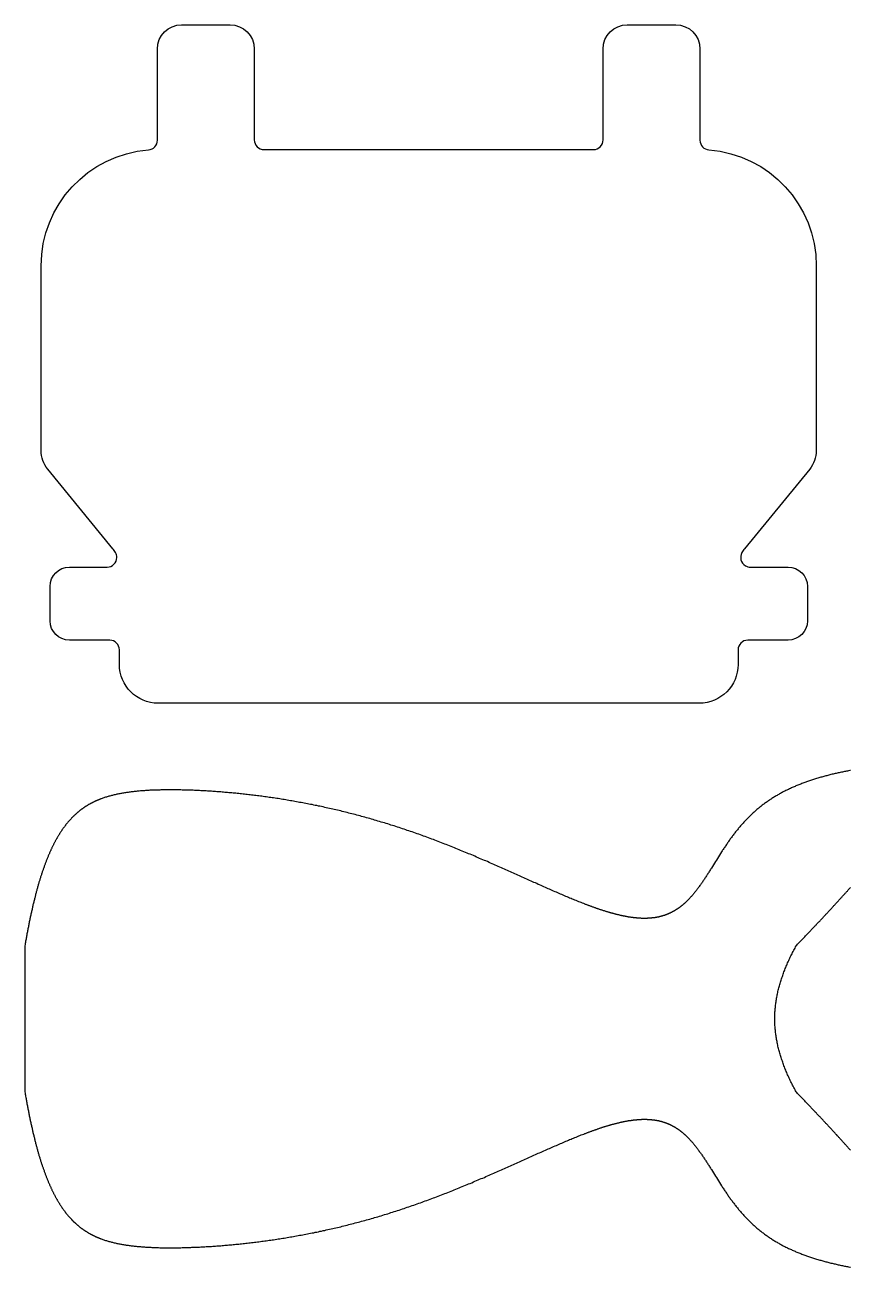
# Model space of a CAD drawing. Header units: millimetres. Extents: x 140 to 310, y 65 to 235.
# Drawn here: x 139.9 to 225.1, y 65.5 to 193.7 of the extents above; entities that cross this region are included whole.
import ezdxf

# ---------------------------------------------------------------- set-up
doc = ezdxf.new("R2010")
doc.units = ezdxf.units.MM
doc.header["$MEASUREMENT"] = 0
doc.layers.get('0').update_dxf_attribs({"lineweight": 0})

msp = doc.modelspace()

# ---------------------------------------------------------------- linework, layer by layer
at = {"color": 18, "lineweight": 25, "true_color": 0x000000}
for p, q in [((139.87, 98.69), (139.87, 91.14)), ((139.87, 91.14), (139.87, 83.6))]:
    msp.add_line(p, q, dxfattribs=at)
for points in [[(225.1, 116.76), (225, 116.75), (224.89, 116.73), (224.78, 116.71), (224.68, 116.69), (224.57, 116.67), (224.46, 116.65), (224.36, 116.62), (224.25, 116.6), (224.14, 116.58), (224.03, 116.56), (223.93, 116.54), (223.82, 116.51), (223.71, 116.49), (223.61, 116.46), (223.5, 116.44), (223.39, 116.42), (223.29, 116.39), (223.18, 116.37), (223.07, 116.34), (222.96, 116.31), (222.86, 116.29), (222.75, 116.26), (222.65, 116.23), (222.54, 116.2), (222.43, 116.18), (222.33, 116.15), (222.22, 116.12), (222.12, 116.09), (222.01, 116.06), (221.91, 116.03), (221.8, 116), (221.7, 115.97), (221.59, 115.94), (221.49, 115.9), (221.38, 115.87), (221.28, 115.84), (221.18, 115.8), (221.07, 115.77), (220.97, 115.74), (220.87, 115.7), (220.76, 115.67), (220.66, 115.63), (220.56, 115.6), (220.46, 115.56), (220.36, 115.52), (220.26, 115.49), (220.16, 115.45), (220.06, 115.41), (219.96, 115.37), (219.86, 115.33), (219.76, 115.29), (219.66, 115.25), (219.56, 115.21), (219.46, 115.17), (219.36, 115.13), (219.27, 115.09), (219.17, 115.04), (219.07, 115), (218.98, 114.96), (218.88, 114.91), (218.79, 114.87), (218.69, 114.82), (218.6, 114.78), (218.5, 114.73), (218.41, 114.69), (218.32, 114.64), (218.22, 114.59), (218.13, 114.55), (218.04, 114.5), (217.95, 114.45), (217.86, 114.4), (217.77, 114.35), (217.68, 114.3), (217.59, 114.25), (217.5, 114.2), (217.41, 114.14), (217.32, 114.09), (217.23, 114.04), (217.15, 113.98), (217.06, 113.93), (216.97, 113.88), (216.89, 113.82), (216.8, 113.76), (216.72, 113.71), (216.63, 113.65), (216.55, 113.59), (216.47, 113.54), (216.38, 113.48), (216.3, 113.42), (216.22, 113.36), (216.14, 113.3), (216.06, 113.24), (215.98, 113.18), (215.9, 113.12), (215.82, 113.06), (215.74, 112.99), (215.66, 112.93), (215.58, 112.87), (215.51, 112.8), (215.43, 112.74), (215.35, 112.67), (215.28, 112.61), (215.2, 112.54), (215.13, 112.47), (215.05, 112.41), (214.98, 112.34), (214.91, 112.27), (214.83, 112.2), (214.76, 112.13), (214.69, 112.06), (214.62, 111.99), (214.55, 111.92), (214.48, 111.85), (214.41, 111.78), (214.34, 111.71), (214.27, 111.64), (214.2, 111.56), (214.13, 111.49), (214.06, 111.42), (214, 111.34), (213.93, 111.27), (213.86, 111.19), (213.8, 111.12), (213.73, 111.04), (213.67, 110.97), (213.6, 110.89), (213.54, 110.81), (213.48, 110.73), (213.41, 110.66), (213.35, 110.58), (213.29, 110.5), (213.22, 110.42), (213.16, 110.34), (213.1, 110.26), (213.04, 110.18), (212.98, 110.1), (212.92, 110.02), (212.86, 109.94), (212.8, 109.86), (212.74, 109.78), (212.68, 109.7), (212.62, 109.62), (212.57, 109.54), (212.51, 109.45), (212.45, 109.37), (212.39, 109.29), (212.34, 109.21), (212.28, 109.12), (212.22, 109.04), (212.17, 108.96), (212.11, 108.87), (212.06, 108.79), (212, 108.71), (211.94, 108.62), (211.89, 108.54), (211.84, 108.46), (211.78, 108.37), (211.67, 108.2), (211.57, 108.04), (211.46, 107.87), (211.35, 107.7), (211.25, 107.53), (211.14, 107.37), (211.04, 107.2), (210.93, 107.03), (210.83, 106.87), (210.73, 106.7), (210.68, 106.62), (210.62, 106.54), (210.57, 106.45), (210.52, 106.37), (210.47, 106.29), (210.42, 106.21), (210.37, 106.13), (210.32, 106.05), (210.26, 105.97), (210.21, 105.89), (210.16, 105.81), (210.11, 105.73), (210.06, 105.65), (210.01, 105.57), (209.95, 105.5), (209.9, 105.42), (209.85, 105.34), (209.8, 105.26), (209.75, 105.19), (209.69, 105.11), (209.64, 105.04), (209.59, 104.96), (209.54, 104.89), (209.48, 104.81), (209.43, 104.74), (209.38, 104.67), (209.32, 104.6), (209.27, 104.53), (209.21, 104.45), (209.16, 104.38), (209.11, 104.31), (209.05, 104.24), (209, 104.18), (208.94, 104.11), (208.89, 104.04), (208.83, 103.97), (208.77, 103.91), (208.72, 103.84), (208.66, 103.78), (208.6, 103.72), (208.55, 103.65), (208.49, 103.59), (208.43, 103.53), (208.37, 103.47), (208.32, 103.41), (208.26, 103.35), (208.2, 103.29), (208.17, 103.26), (208.14, 103.23), (208.11, 103.2), (208.08, 103.18), (208.05, 103.15), (208.02, 103.12), (207.99, 103.09), (207.96, 103.06), (207.93, 103.04), (207.9, 103.01), (207.87, 102.98), (207.84, 102.96), (207.8, 102.93), (207.77, 102.9), (207.74, 102.88), (207.71, 102.85), (207.68, 102.83), (207.65, 102.8), (207.62, 102.78), (207.59, 102.75), (207.55, 102.73), (207.52, 102.7), (207.49, 102.68), (207.46, 102.65), (207.43, 102.63), (207.39, 102.61), (207.36, 102.58), (207.33, 102.56), (207.3, 102.54), (207.26, 102.52), (207.23, 102.49), (207.2, 102.47), (207.16, 102.45), (207.13, 102.43), (207.1, 102.41), (207.06, 102.38), (207.03, 102.36), (207, 102.34), (206.96, 102.32), (206.93, 102.3), (206.89, 102.28), (206.86, 102.26), (206.83, 102.24), (206.79, 102.22), (206.76, 102.21), (206.72, 102.19), (206.69, 102.17), (206.65, 102.15), (206.62, 102.13), (206.58, 102.11), (206.55, 102.1), (206.51, 102.08), (206.47, 102.06), (206.44, 102.05), (206.4, 102.03), (206.37, 102.01), (206.33, 102), (206.29, 101.98), (206.26, 101.97), (206.22, 101.95), (206.18, 101.93), (206.15, 101.92), (206.11, 101.91), (206.07, 101.89), (206.03, 101.88), (206, 101.86), (205.96, 101.85), (205.92, 101.84), (205.88, 101.82), (205.85, 101.81), (205.81, 101.8), (205.77, 101.79), (205.73, 101.77), (205.69, 101.76), (205.65, 101.75), (205.61, 101.74), (205.57, 101.73), (205.54, 101.72), (205.5, 101.71), (205.46, 101.7), (205.42, 101.69), (205.38, 101.68), (205.34, 101.67), (205.3, 101.66), (205.26, 101.65), (205.22, 101.64), (205.17, 101.64), (205.13, 101.63), (205.09, 101.62), (205.05, 101.61), (205.01, 101.6), (204.97, 101.6), (204.93, 101.59), (204.89, 101.58), (204.84, 101.58), (204.8, 101.57), (204.76, 101.57), (204.72, 101.56), (204.67, 101.56), (204.63, 101.55), (204.59, 101.55), (204.55, 101.54), (204.5, 101.54), (204.46, 101.53), (204.42, 101.53), (204.37, 101.53), (204.33, 101.52), (204.28, 101.52), (204.24, 101.52), (204.2, 101.52), (204.15, 101.52), (204.11, 101.51), (204.06, 101.51), (204.02, 101.51), (203.97, 101.51), (203.93, 101.51), (203.88, 101.51), (203.84, 101.51), (203.79, 101.51), (203.74, 101.51), (203.7, 101.51), (203.65, 101.51), (203.6, 101.51), (203.56, 101.51), (203.51, 101.51), (203.46, 101.52), (203.42, 101.52), (203.37, 101.52), (203.32, 101.52), (203.28, 101.53), (203.23, 101.53), (203.18, 101.53), (203.13, 101.54), (203.08, 101.54), (203.03, 101.54), (202.99, 101.55), (202.94, 101.55), (202.89, 101.56), (202.84, 101.56), (202.79, 101.57), (202.74, 101.58), (202.69, 101.58), (202.64, 101.59), (202.59, 101.59), (202.54, 101.6), (202.49, 101.61), (202.44, 101.61), (202.39, 101.62), (202.34, 101.63), (202.29, 101.64), (202.24, 101.65), (202.19, 101.65), (202.13, 101.66), (202.08, 101.67), (202.03, 101.68), (201.98, 101.69), (201.93, 101.7), (201.87, 101.71), (201.82, 101.72), (201.77, 101.73), (201.72, 101.74), (201.66, 101.75), (201.61, 101.76), (201.56, 101.77), (201.5, 101.78), (201.45, 101.8), (201.4, 101.81), (201.34, 101.82), (201.29, 101.83), (201.23, 101.84), (201.18, 101.86), (201.13, 101.87), (201.07, 101.88), (201.02, 101.9), (200.96, 101.91), (200.91, 101.92), (200.85, 101.94), (200.79, 101.95), (200.74, 101.97), (200.68, 101.98), (200.63, 102), (200.57, 102.01), (200.51, 102.03), (200.46, 102.04), (200.4, 102.06), (200.34, 102.08), (200.29, 102.09), (200.23, 102.11), (200.17, 102.12), (200.11, 102.14), (200.06, 102.16), (200, 102.18), (199.94, 102.19), (199.88, 102.21), (199.82, 102.23), (199.77, 102.25), (199.71, 102.27), (199.65, 102.28), (199.59, 102.3), (199.53, 102.32), (199.47, 102.34), (199.41, 102.36), (199.35, 102.38), (199.29, 102.4), (199.23, 102.42), (199.17, 102.44), (199.11, 102.46), (199.05, 102.48), (198.99, 102.5), (198.93, 102.52), (198.87, 102.54), (198.81, 102.57), (198.75, 102.59), (198.69, 102.61), (198.62, 102.63), (198.56, 102.65), (198.5, 102.67), (198.44, 102.7), (198.38, 102.72), (198.31, 102.74), (198.25, 102.76), (198.19, 102.79), (198.13, 102.81), (198.06, 102.83), (198, 102.86), (197.94, 102.88), (197.87, 102.91), (197.81, 102.93), (197.75, 102.95), (197.68, 102.98), (197.62, 103), (197.55, 103.03), (197.42, 103.08), (197.3, 103.13), (197.17, 103.18), (197.03, 103.23), (196.9, 103.28), (196.77, 103.34), (196.64, 103.39), (196.51, 103.45), (196.37, 103.5), (196.24, 103.56), (196.1, 103.61), (195.97, 103.67), (195.83, 103.72), (195.7, 103.78), (195.56, 103.84), (195.42, 103.9), (195.28, 103.96), (195.15, 104.02), (195.01, 104.08), (194.87, 104.14), (194.73, 104.2), (194.59, 104.26), (194.44, 104.32), (194.3, 104.38), (194.16, 104.45), (194.02, 104.51), (193.87, 104.57), (193.73, 104.64), (193.59, 104.7), (193.44, 104.76), (193.3, 104.83), (193.15, 104.89), (193, 104.96), (192.86, 105.02), (192.71, 105.09), (192.56, 105.16), (192.41, 105.22), (192.27, 105.29), (192.12, 105.36), (191.97, 105.42), (191.82, 105.49), (191.67, 105.56), (191.52, 105.63), (191.36, 105.69), (191.21, 105.76), (191.06, 105.83), (190.91, 105.9), (190.75, 105.97), (190.6, 106.04), (190.45, 106.1), (190.29, 106.17), (190.14, 106.24), (189.98, 106.31), (189.83, 106.38), (189.67, 106.45), (189.52, 106.52), (189.36, 106.59), (189.2, 106.66), (189.05, 106.73), (188.89, 106.8), (188.73, 106.87), (188.57, 106.94), (188.41, 107.01), (188.26, 107.08), (188.1, 107.15), (187.94, 107.22), (187.78, 107.29), (187.62, 107.36), (187.46, 107.43), (187.3, 107.49), (187.14, 107.56), (186.97, 107.63), (186.81, 107.7), (186.65, 107.77), (186.49, 107.84), (186.33, 107.91), (186.16, 107.98), (186, 108.05), (185.84, 108.12), (185.67, 108.18), (185.51, 108.25), (185.35, 108.32), (185.18, 108.39), (185.02, 108.45), (184.85, 108.52), (184.69, 108.59), (184.53, 108.66), (184.36, 108.72), (184.2, 108.79), (184.03, 108.86), (183.86, 108.92), (183.7, 108.99), (183.53, 109.05), (183.37, 109.12), (183.2, 109.18), (183.03, 109.25), (182.87, 109.31), (182.7, 109.38), (182.53, 109.44), (182.37, 109.5), (182.2, 109.57), (182.03, 109.63), (181.86, 109.69), (181.7, 109.75), (181.53, 109.82), (181.36, 109.88), (181.19, 109.94), (181.03, 110), (180.86, 110.06), (180.69, 110.12), (180.52, 110.18), (180.35, 110.24), (180.19, 110.3), (180.02, 110.36), (179.85, 110.42), (179.68, 110.48), (179.51, 110.53), (179.34, 110.59), (179.18, 110.65), (179.01, 110.7), (178.84, 110.76), (178.67, 110.82), (178.5, 110.87), (178.33, 110.93), (178.16, 110.98), (178, 111.04), (177.83, 111.09), (177.66, 111.14), (177.49, 111.2), (177.32, 111.25), (177.15, 111.3), (176.98, 111.35), (176.82, 111.4), (176.65, 111.45), (176.48, 111.5), (176.31, 111.55), (176.14, 111.6), (175.97, 111.65), (175.81, 111.7), (175.64, 111.75), (175.47, 111.8), (175.3, 111.85), (175.14, 111.89), (174.97, 111.94), (174.8, 111.99), (174.63, 112.03), (174.47, 112.08), (174.3, 112.12), (174.13, 112.17), (173.96, 112.21), (173.8, 112.25), (173.63, 112.3), (173.46, 112.34), (173.3, 112.38), (173.13, 112.42), (172.96, 112.46), (172.8, 112.51), (172.63, 112.55), (172.47, 112.59), (172.3, 112.63), (172.14, 112.67), (171.97, 112.7), (171.81, 112.74), (171.64, 112.78), (171.48, 112.82), (171.31, 112.86), (171.15, 112.89), (170.98, 112.93), (170.82, 112.96), (170.66, 113), (170.49, 113.04), (170.33, 113.07), (170.17, 113.1), (170, 113.14), (169.84, 113.17), (169.68, 113.2), (169.52, 113.24), (169.36, 113.27), (169.19, 113.3), (169.03, 113.33), (168.87, 113.36), (168.71, 113.39), (168.55, 113.42), (168.39, 113.45), (168.23, 113.48), (168.07, 113.51), (167.91, 113.54), (167.75, 113.57), (167.59, 113.6), (167.43, 113.63), (167.28, 113.65), (167.12, 113.68), (166.96, 113.71), (166.8, 113.73), (166.65, 113.76), (166.49, 113.78), (166.33, 113.81), (166.18, 113.83), (166.02, 113.86), (165.86, 113.88), (165.71, 113.9), (165.55, 113.93), (165.4, 113.95), (165.25, 113.97), (165.09, 113.99), (164.94, 114.01), (164.79, 114.04), (164.63, 114.06), (164.48, 114.08), (164.33, 114.1), (164.18, 114.12), (164.03, 114.14), (163.87, 114.16), (163.72, 114.17), (163.57, 114.19), (163.42, 114.21), (163.27, 114.23), (163.13, 114.25), (162.98, 114.26), (162.83, 114.28), (162.68, 114.3), (162.53, 114.31), (162.39, 114.33), (162.24, 114.35), (162.09, 114.36), (161.95, 114.38), (161.8, 114.39), (161.66, 114.41), (161.51, 114.42), (161.37, 114.43), (161.22, 114.45), (161.08, 114.46), (160.94, 114.47), (160.79, 114.49), (160.65, 114.5), (160.51, 114.51), (160.37, 114.52), (160.23, 114.53), (160.09, 114.55), (159.95, 114.56), (159.81, 114.57), (159.67, 114.58), (159.53, 114.59), (159.39, 114.6), (159.26, 114.61), (159.12, 114.62), (158.98, 114.62), (158.85, 114.63), (158.71, 114.64), (158.58, 114.65), (158.44, 114.66), (158.31, 114.67), (158.17, 114.67), (158.04, 114.68), (157.91, 114.69), (157.77, 114.69), (157.64, 114.7), (157.51, 114.71), (157.38, 114.71), (157.25, 114.72), (157.12, 114.72), (156.99, 114.73), (156.86, 114.73), (156.73, 114.74), (156.6, 114.74), (156.48, 114.74), (156.35, 114.75), (156.22, 114.75), (156.1, 114.75), (155.97, 114.76), (155.84, 114.76), (155.72, 114.76), (155.6, 114.76), (155.47, 114.76), (155.35, 114.76), (155.23, 114.77), (155.1, 114.77), (154.98, 114.77), (154.86, 114.77), (154.74, 114.77), (154.62, 114.77), (154.5, 114.77), (154.38, 114.76), (154.26, 114.76), (154.15, 114.76), (154.03, 114.76), (153.91, 114.76), (153.8, 114.75), (153.68, 114.75), (153.56, 114.75), (153.45, 114.74), (153.33, 114.74), (153.22, 114.74), (153.11, 114.73), (153, 114.73), (152.88, 114.72), (152.77, 114.72), (152.66, 114.71), (152.55, 114.7), (152.44, 114.7), (152.33, 114.69), (152.22, 114.68), (152.11, 114.68), (152, 114.67), (151.9, 114.66), (151.79, 114.65), (151.68, 114.64), (151.58, 114.63), (151.47, 114.62), (151.37, 114.61), (151.26, 114.6), (151.16, 114.59), (151.05, 114.58), (150.95, 114.57), (150.85, 114.55), (150.75, 114.54), (150.65, 114.53), (150.55, 114.51), (150.44, 114.5), (150.35, 114.49), (150.25, 114.47), (150.15, 114.45), (150.05, 114.44), (149.95, 114.42), (149.85, 114.4), (149.76, 114.39), (149.66, 114.37), (149.57, 114.35), (149.47, 114.33), (149.38, 114.31), (149.28, 114.29), (149.19, 114.27), (149.09, 114.25), (149, 114.22), (148.91, 114.2), (148.82, 114.18), (148.73, 114.15), (148.64, 114.13), (148.55, 114.1), (148.46, 114.08), (148.37, 114.05), (148.28, 114.03), (148.19, 114), (148.1, 113.97), (148.02, 113.94), (147.93, 113.91), (147.84, 113.88), (147.76, 113.85), (147.72, 113.83), (147.67, 113.82), (147.63, 113.8), (147.59, 113.78), (147.55, 113.77), (147.5, 113.75), (147.46, 113.73), (147.42, 113.71), (147.38, 113.7), (147.34, 113.68), (147.3, 113.66), (147.25, 113.64), (147.21, 113.62), (147.17, 113.61), (147.13, 113.59), (147.09, 113.57), (147.05, 113.55), (147.01, 113.53), (146.97, 113.51), (146.93, 113.49), (146.89, 113.47), (146.85, 113.45), (146.81, 113.43), (146.77, 113.41), (146.73, 113.39), (146.69, 113.37), (146.65, 113.35), (146.61, 113.33), (146.57, 113.3), (146.53, 113.28), (146.49, 113.26), (146.45, 113.24), (146.41, 113.21), (146.37, 113.19), (146.33, 113.17), (146.3, 113.14), (146.26, 113.12), (146.22, 113.1), (146.18, 113.07), (146.14, 113.05), (146.1, 113.02), (146.07, 113), (146.03, 112.98), (145.99, 112.95), (145.95, 112.92), (145.92, 112.9), (145.88, 112.87), (145.84, 112.85), (145.8, 112.82), (145.77, 112.79), (145.73, 112.77), (145.69, 112.74), (145.66, 112.71), (145.62, 112.68), (145.58, 112.66), (145.55, 112.63), (145.51, 112.6), (145.47, 112.57), (145.44, 112.54), (145.4, 112.51), (145.37, 112.48), (145.33, 112.45), (145.3, 112.42), (145.26, 112.39), (145.22, 112.36), (145.19, 112.33), (145.15, 112.3), (145.12, 112.27), (145.08, 112.23), (145.05, 112.2), (145.01, 112.17), (144.98, 112.14), (144.94, 112.1), (144.91, 112.07), (144.88, 112.04), (144.84, 112), (144.81, 111.97), (144.77, 111.93), (144.74, 111.9), (144.7, 111.87), (144.67, 111.83), (144.64, 111.79), (144.6, 111.76), (144.57, 111.72), (144.54, 111.69), (144.5, 111.65), (144.47, 111.61), (144.44, 111.57), (144.4, 111.54), (144.37, 111.5), (144.34, 111.46), (144.31, 111.42), (144.27, 111.38), (144.24, 111.34), (144.21, 111.3), (144.18, 111.26), (144.14, 111.22), (144.11, 111.18), (144.08, 111.14), (144.05, 111.1), (144.02, 111.06), (143.98, 111.01), (143.95, 110.97), (143.92, 110.93), (143.89, 110.89), (143.86, 110.84), (143.83, 110.8), (143.79, 110.76), (143.76, 110.71), (143.73, 110.67), (143.7, 110.62), (143.67, 110.58), (143.64, 110.53), (143.61, 110.48), (143.58, 110.44), (143.55, 110.39), (143.52, 110.34), (143.49, 110.3), (143.46, 110.25), (143.43, 110.2), (143.4, 110.15), (143.37, 110.1), (143.34, 110.05), (143.31, 110), (143.28, 109.95), (143.25, 109.9), (143.22, 109.85), (143.19, 109.8), (143.16, 109.75), (143.13, 109.7), (143.1, 109.64), (143.07, 109.59), (143.04, 109.54), (143.01, 109.49), (142.99, 109.43), (142.96, 109.38), (142.93, 109.32), (142.9, 109.27), (142.87, 109.21), (142.84, 109.16), (142.81, 109.1), (142.79, 109.04), (142.76, 108.99), (142.73, 108.93), (142.7, 108.87), (142.67, 108.81), (142.65, 108.76), (142.62, 108.7), (142.59, 108.64), (142.56, 108.58), (142.54, 108.52), (142.51, 108.46), (142.48, 108.4), (142.45, 108.34), (142.43, 108.27), (142.4, 108.21), (142.37, 108.15), (142.35, 108.09), (142.32, 108.02), (142.29, 107.96), (142.27, 107.9), (142.24, 107.83), (142.21, 107.77), (142.19, 107.7), (142.16, 107.64), (142.13, 107.57), (142.11, 107.5), (142.08, 107.44), (142.06, 107.37), (142.03, 107.3), (142, 107.23), (141.98, 107.16), (141.95, 107.09), (141.93, 107.02), (141.9, 106.95), (141.88, 106.88), (141.85, 106.81), (141.82, 106.74), (141.8, 106.67), (141.77, 106.6), (141.75, 106.53), (141.72, 106.45), (141.7, 106.38), (141.67, 106.31), (141.65, 106.23), (141.62, 106.16), (141.6, 106.08), (141.58, 106.01), (141.55, 105.93), (141.53, 105.85), (141.5, 105.78), (141.48, 105.7), (141.45, 105.62), (141.43, 105.54), (141.4, 105.46), (141.38, 105.39), (141.36, 105.31), (141.33, 105.23), (141.31, 105.15), (141.29, 105.06), (141.26, 104.98), (141.24, 104.9), (141.21, 104.82), (141.19, 104.74), (141.17, 104.65), (141.14, 104.57), (141.12, 104.48), (141.1, 104.4), (141.07, 104.32), (141.05, 104.23), (141.03, 104.14), (141.01, 104.06), (140.98, 103.97), (140.96, 103.88), (140.94, 103.8), (140.92, 103.71), (140.89, 103.62), (140.87, 103.53), (140.85, 103.44), (140.83, 103.35), (140.8, 103.26), (140.78, 103.17), (140.76, 103.08), (140.74, 102.98), (140.71, 102.89), (140.69, 102.8), (140.67, 102.71), (140.65, 102.61), (140.63, 102.52), (140.61, 102.42), (140.58, 102.33), (140.56, 102.23), (140.54, 102.14), (140.52, 102.04), (140.5, 101.94), (140.48, 101.84), (140.46, 101.75), (140.43, 101.65), (140.41, 101.55), (140.39, 101.45), (140.37, 101.35), (140.35, 101.25), (140.33, 101.15), (140.31, 101.05), (140.29, 100.94), (140.27, 100.84), (140.25, 100.74), (140.23, 100.64), (140.21, 100.53), (140.19, 100.43), (140.17, 100.32), (140.15, 100.22), (140.13, 100.11), (140.11, 100), (140.09, 99.9), (140.07, 99.79), (140.05, 99.68), (140.03, 99.58), (140.01, 99.47), (139.99, 99.36), (139.97, 99.25), (139.95, 99.14), (139.93, 99.03), (139.91, 98.92), (139.89, 98.8), (139.87, 98.69)], [(219.49, 98.69), (219.56, 98.76), (219.63, 98.84), (219.7, 98.91), (219.76, 98.98), (219.83, 99.05), (219.9, 99.12), (219.97, 99.2), (220.04, 99.27), (220.11, 99.34), (220.18, 99.41), (220.24, 99.48), (220.31, 99.55), (220.38, 99.62), (220.45, 99.69), (220.51, 99.76), (220.58, 99.83), (220.65, 99.9), (220.71, 99.97), (220.78, 100.04), (220.85, 100.11), (220.91, 100.18), (220.98, 100.25), (221.04, 100.32), (221.11, 100.39), (221.17, 100.46), (221.24, 100.53), (221.3, 100.6), (221.37, 100.66), (221.43, 100.73), (221.49, 100.8), (221.56, 100.87), (221.62, 100.94), (221.69, 101), (221.75, 101.07), (221.81, 101.14), (221.87, 101.2), (221.94, 101.27), (222, 101.34), (222.06, 101.4), (222.12, 101.47), (222.19, 101.54), (222.25, 101.6), (222.31, 101.67), (222.37, 101.73), (222.43, 101.8), (222.49, 101.86), (222.55, 101.93), (222.61, 101.99), (222.67, 102.06), (222.73, 102.12), (222.79, 102.19), (222.85, 102.25), (222.91, 102.31), (222.97, 102.38), (223.03, 102.44), (223.09, 102.51), (223.15, 102.57), (223.2, 102.63), (223.26, 102.7), (223.32, 102.76), (223.38, 102.82), (223.44, 102.88), (223.49, 102.95), (223.55, 103.01), (223.61, 103.07), (223.66, 103.13), (223.72, 103.19), (223.78, 103.26), (223.83, 103.32), (223.89, 103.38), (223.94, 103.44), (224, 103.5), (224.06, 103.56), (224.11, 103.62), (224.17, 103.68), (224.22, 103.74), (224.27, 103.8), (224.33, 103.86), (224.38, 103.92), (224.44, 103.98), (224.49, 104.04), (224.54, 104.1), (224.6, 104.16), (224.65, 104.22), (224.7, 104.28), (224.76, 104.33), (224.81, 104.39), (224.86, 104.45), (224.91, 104.51), (224.96, 104.57), (225.02, 104.62), (225.07, 104.68)], [(217.27, 91.14), (217.27, 91.26), (217.27, 91.38), (217.28, 91.5), (217.28, 91.62), (217.29, 91.73), (217.29, 91.85), (217.3, 91.97), (217.31, 92.09), (217.32, 92.21), (217.33, 92.32), (217.34, 92.44), (217.36, 92.56), (217.37, 92.68), (217.39, 92.79), (217.4, 92.91), (217.42, 93.03), (217.44, 93.15), (217.46, 93.27), (217.48, 93.38), (217.5, 93.5), (217.53, 93.62), (217.55, 93.74), (217.58, 93.86), (217.6, 93.97), (217.63, 94.09), (217.66, 94.21), (217.69, 94.33), (217.72, 94.45), (217.75, 94.56), (217.79, 94.68), (217.82, 94.8), (217.86, 94.92), (217.89, 95.03), (217.93, 95.15), (217.97, 95.27), (218.01, 95.39), (218.05, 95.51), (218.09, 95.62), (218.13, 95.74), (218.17, 95.86), (218.22, 95.98), (218.26, 96.1), (218.31, 96.21), (218.35, 96.33), (218.4, 96.45), (218.45, 96.57), (218.5, 96.69), (218.55, 96.8), (218.6, 96.92), (218.66, 97.04), (218.71, 97.16), (218.76, 97.28), (218.82, 97.39), (218.87, 97.51), (218.93, 97.63), (218.99, 97.75), (219.05, 97.86), (219.11, 97.98), (219.17, 98.1), (219.23, 98.22), (219.29, 98.34), (219.36, 98.45), (219.42, 98.57), (219.49, 98.69)], [(219.49, 83.6), (219.42, 83.72), (219.36, 83.83), (219.29, 83.95), (219.23, 84.07), (219.17, 84.19), (219.11, 84.31), (219.05, 84.42), (218.99, 84.54), (218.93, 84.66), (218.87, 84.78), (218.82, 84.9), (218.76, 85.01), (218.71, 85.13), (218.66, 85.25), (218.6, 85.37), (218.55, 85.48), (218.5, 85.6), (218.45, 85.72), (218.4, 85.84), (218.35, 85.96), (218.31, 86.07), (218.26, 86.19), (218.22, 86.31), (218.17, 86.43), (218.13, 86.55), (218.09, 86.66), (218.05, 86.78), (218.01, 86.9), (217.97, 87.02), (217.93, 87.14), (217.89, 87.25), (217.86, 87.37), (217.82, 87.49), (217.79, 87.61), (217.75, 87.73), (217.72, 87.84), (217.69, 87.96), (217.66, 88.08), (217.63, 88.2), (217.6, 88.31), (217.58, 88.43), (217.55, 88.55), (217.53, 88.67), (217.5, 88.79), (217.48, 88.9), (217.46, 89.02), (217.44, 89.14), (217.42, 89.26), (217.4, 89.38), (217.39, 89.49), (217.37, 89.61), (217.36, 89.73), (217.34, 89.85), (217.33, 89.97), (217.32, 90.08), (217.31, 90.2), (217.3, 90.32), (217.29, 90.44), (217.29, 90.55), (217.28, 90.67), (217.28, 90.79), (217.27, 90.91), (217.27, 91.03), (217.27, 91.14)], [(139.87, 83.6), (139.89, 83.48), (139.91, 83.37), (139.93, 83.26), (139.95, 83.15), (139.97, 83.04), (139.99, 82.93), (140.01, 82.82), (140.03, 82.71), (140.05, 82.61), (140.07, 82.5), (140.09, 82.39), (140.11, 82.28), (140.13, 82.18), (140.15, 82.07), (140.17, 81.97), (140.19, 81.86), (140.21, 81.76), (140.23, 81.65), (140.25, 81.55), (140.27, 81.45), (140.29, 81.35), (140.31, 81.24), (140.33, 81.14), (140.35, 81.04), (140.37, 80.94), (140.39, 80.84), (140.41, 80.74), (140.43, 80.64), (140.46, 80.54), (140.48, 80.45), (140.5, 80.35), (140.52, 80.25), (140.54, 80.15), (140.56, 80.06), (140.58, 79.96), (140.61, 79.87), (140.63, 79.77), (140.65, 79.68), (140.67, 79.58), (140.69, 79.49), (140.71, 79.4), (140.74, 79.3), (140.76, 79.21), (140.78, 79.12), (140.8, 79.03), (140.83, 78.94), (140.85, 78.85), (140.87, 78.76), (140.89, 78.67), (140.91, 78.58), (140.94, 78.49), (140.96, 78.41), (140.98, 78.32), (141.01, 78.23), (141.03, 78.15), (141.05, 78.06), (141.07, 77.97), (141.1, 77.89), (141.12, 77.8), (141.14, 77.72), (141.17, 77.64), (141.19, 77.55), (141.21, 77.47), (141.24, 77.39), (141.26, 77.31), (141.29, 77.23), (141.31, 77.14), (141.33, 77.06), (141.36, 76.98), (141.38, 76.9), (141.4, 76.82), (141.43, 76.75), (141.45, 76.67), (141.48, 76.59), (141.5, 76.51), (141.53, 76.44), (141.55, 76.36), (141.57, 76.28), (141.6, 76.21), (141.62, 76.13), (141.65, 76.06), (141.67, 75.98), (141.7, 75.91), (141.72, 75.84), (141.75, 75.76), (141.77, 75.69), (141.8, 75.62), (141.82, 75.55), (141.85, 75.48), (141.88, 75.4), (141.9, 75.33), (141.93, 75.26), (141.95, 75.2), (141.98, 75.13), (142, 75.06), (142.03, 74.99), (142.06, 74.92), (142.08, 74.85), (142.11, 74.79), (142.13, 74.72), (142.16, 74.65), (142.19, 74.59), (142.21, 74.52), (142.24, 74.46), (142.27, 74.39), (142.29, 74.33), (142.32, 74.27), (142.35, 74.2), (142.37, 74.14), (142.4, 74.08), (142.43, 74.02), (142.45, 73.95), (142.48, 73.89), (142.51, 73.83), (142.54, 73.77), (142.56, 73.71), (142.59, 73.65), (142.62, 73.59), (142.65, 73.53), (142.67, 73.47), (142.7, 73.42), (142.73, 73.36), (142.76, 73.3), (142.79, 73.25), (142.81, 73.19), (142.84, 73.13), (142.87, 73.08), (142.9, 73.02), (142.93, 72.97), (142.96, 72.91), (142.99, 72.86), (143.01, 72.8), (143.04, 72.75), (143.07, 72.7), (143.1, 72.64), (143.13, 72.59), (143.16, 72.54), (143.19, 72.49), (143.22, 72.44), (143.25, 72.39), (143.28, 72.34), (143.31, 72.29), (143.34, 72.24), (143.37, 72.19), (143.4, 72.14), (143.43, 72.09), (143.46, 72.04), (143.49, 71.99), (143.52, 71.95), (143.55, 71.9), (143.58, 71.85), (143.61, 71.81), (143.64, 71.76), (143.67, 71.71), (143.7, 71.67), (143.73, 71.62), (143.76, 71.58), (143.79, 71.53), (143.83, 71.49), (143.86, 71.45), (143.89, 71.4), (143.92, 71.36), (143.95, 71.32), (143.98, 71.27), (144.01, 71.23), (144.05, 71.19), (144.08, 71.15), (144.11, 71.11), (144.14, 71.07), (144.18, 71.03), (144.21, 70.99), (144.24, 70.95), (144.27, 70.91), (144.31, 70.87), (144.34, 70.83), (144.37, 70.79), (144.4, 70.75), (144.44, 70.72), (144.47, 70.68), (144.5, 70.64), (144.54, 70.6), (144.57, 70.57), (144.6, 70.53), (144.64, 70.5), (144.67, 70.46), (144.7, 70.42), (144.74, 70.39), (144.77, 70.35), (144.81, 70.32), (144.84, 70.29), (144.87, 70.25), (144.91, 70.22), (144.94, 70.18), (144.98, 70.15), (145.01, 70.12), (145.05, 70.09), (145.08, 70.05), (145.12, 70.02), (145.15, 69.99), (145.19, 69.96), (145.22, 69.93), (145.26, 69.9), (145.29, 69.87), (145.33, 69.84), (145.37, 69.81), (145.4, 69.78), (145.44, 69.75), (145.47, 69.72), (145.51, 69.69), (145.55, 69.66), (145.58, 69.63), (145.62, 69.61), (145.66, 69.58), (145.69, 69.55), (145.73, 69.52), (145.77, 69.5), (145.8, 69.47), (145.84, 69.44), (145.88, 69.42), (145.92, 69.39), (145.95, 69.36), (145.99, 69.34), (146.03, 69.31), (146.07, 69.29), (146.1, 69.26), (146.14, 69.24), (146.18, 69.22), (146.22, 69.19), (146.26, 69.17), (146.3, 69.14), (146.33, 69.12), (146.37, 69.1), (146.41, 69.08), (146.45, 69.05), (146.49, 69.03), (146.53, 69.01), (146.57, 68.99), (146.61, 68.96), (146.65, 68.94), (146.69, 68.92), (146.73, 68.9), (146.77, 68.88), (146.81, 68.86), (146.85, 68.84), (146.89, 68.82), (146.93, 68.8), (146.97, 68.78), (147.01, 68.76), (147.05, 68.74), (147.09, 68.72), (147.13, 68.7), (147.17, 68.68), (147.21, 68.66), (147.25, 68.65), (147.29, 68.63), (147.34, 68.61), (147.38, 68.59), (147.42, 68.58), (147.46, 68.56), (147.5, 68.54), (147.55, 68.52), (147.59, 68.51), (147.63, 68.49), (147.67, 68.47), (147.71, 68.46), (147.76, 68.44), (147.84, 68.41), (147.93, 68.38), (148.02, 68.35), (148.1, 68.32), (148.19, 68.29), (148.28, 68.26), (148.37, 68.24), (148.46, 68.21), (148.55, 68.18), (148.64, 68.16), (148.73, 68.13), (148.82, 68.11), (148.91, 68.09), (149, 68.06), (149.09, 68.04), (149.19, 68.02), (149.28, 68), (149.38, 67.98), (149.47, 67.96), (149.57, 67.94), (149.66, 67.92), (149.76, 67.9), (149.85, 67.89), (149.95, 67.87), (150.05, 67.85), (150.15, 67.84), (150.25, 67.82), (150.34, 67.8), (150.44, 67.79), (150.54, 67.78), (150.65, 67.76), (150.75, 67.75), (150.85, 67.74), (150.95, 67.72), (151.05, 67.71), (151.16, 67.7), (151.26, 67.69), (151.37, 67.68), (151.47, 67.67), (151.58, 67.66), (151.68, 67.65), (151.79, 67.64), (151.9, 67.63), (152, 67.62), (152.11, 67.61), (152.22, 67.61), (152.33, 67.6), (152.44, 67.59), (152.55, 67.58), (152.66, 67.58), (152.77, 67.57), (152.88, 67.57), (152.99, 67.56), (153.11, 67.56), (153.22, 67.55), (153.33, 67.55), (153.45, 67.54), (153.56, 67.54), (153.68, 67.54), (153.8, 67.53), (153.91, 67.53), (154.03, 67.53), (154.15, 67.53), (154.26, 67.53), (154.38, 67.52), (154.5, 67.52), (154.62, 67.52), (154.74, 67.52), (154.86, 67.52), (154.98, 67.52), (155.1, 67.52), (155.23, 67.52), (155.35, 67.52), (155.47, 67.53), (155.6, 67.53), (155.72, 67.53), (155.84, 67.53), (155.97, 67.53), (156.1, 67.54), (156.22, 67.54), (156.35, 67.54), (156.47, 67.55), (156.6, 67.55), (156.73, 67.55), (156.86, 67.56), (156.99, 67.56), (157.12, 67.57), (157.25, 67.57), (157.38, 67.58), (157.51, 67.58), (157.64, 67.59), (157.77, 67.6), (157.91, 67.6), (158.04, 67.61), (158.17, 67.62), (158.31, 67.62), (158.44, 67.63), (158.57, 67.64), (158.71, 67.65), (158.85, 67.66), (158.98, 67.66), (159.12, 67.67), (159.26, 67.68), (159.39, 67.69), (159.53, 67.7), (159.67, 67.71), (159.81, 67.72), (159.95, 67.73), (160.09, 67.74), (160.23, 67.76), (160.37, 67.77), (160.51, 67.78), (160.65, 67.79), (160.79, 67.8), (160.94, 67.82), (161.08, 67.83), (161.22, 67.84), (161.37, 67.86), (161.51, 67.87), (161.66, 67.88), (161.8, 67.9), (161.95, 67.91), (162.09, 67.93), (162.24, 67.94), (162.39, 67.96), (162.53, 67.97), (162.68, 67.99), (162.83, 68.01), (162.98, 68.02), (163.12, 68.04), (163.27, 68.06), (163.42, 68.08), (163.57, 68.1), (163.72, 68.11), (163.87, 68.13), (164.02, 68.15), (164.18, 68.17), (164.33, 68.19), (164.48, 68.21), (164.63, 68.23), (164.79, 68.25), (164.94, 68.27), (165.09, 68.3), (165.25, 68.32), (165.4, 68.34), (165.55, 68.36), (165.71, 68.39), (165.86, 68.41), (166.02, 68.43), (166.18, 68.46), (166.33, 68.48), (166.49, 68.51), (166.64, 68.53), (166.8, 68.56), (166.96, 68.58), (167.12, 68.61), (167.28, 68.64), (167.43, 68.66), (167.59, 68.69), (167.75, 68.72), (167.91, 68.75), (168.07, 68.78), (168.23, 68.81), (168.39, 68.83), (168.55, 68.86), (168.71, 68.89), (168.87, 68.93), (169.03, 68.96), (169.19, 68.99), (169.35, 69.02), (169.52, 69.05), (169.68, 69.08), (169.84, 69.12), (170, 69.15), (170.17, 69.18), (170.33, 69.22), (170.49, 69.25), (170.66, 69.29), (170.82, 69.32), (170.98, 69.36), (171.15, 69.4), (171.31, 69.43), (171.48, 69.47), (171.64, 69.51), (171.81, 69.55), (171.97, 69.58), (172.14, 69.62), (172.3, 69.66), (172.47, 69.7), (172.63, 69.74), (172.8, 69.78), (172.96, 69.82), (173.13, 69.87), (173.3, 69.91), (173.46, 69.95), (173.63, 69.99), (173.8, 70.04), (173.96, 70.08), (174.13, 70.12), (174.3, 70.17), (174.46, 70.21), (174.63, 70.26), (174.8, 70.3), (174.97, 70.35), (175.13, 70.4), (175.3, 70.44), (175.47, 70.49), (175.64, 70.54), (175.81, 70.59), (175.97, 70.64), (176.14, 70.68), (176.31, 70.73), (176.48, 70.78), (176.65, 70.83), (176.82, 70.89), (176.98, 70.94), (177.15, 70.99), (177.32, 71.04), (177.49, 71.09), (177.66, 71.15), (177.83, 71.2), (178, 71.25), (178.16, 71.31), (178.33, 71.36), (178.5, 71.42), (178.67, 71.47), (178.84, 71.53), (179.01, 71.58), (179.17, 71.64), (179.34, 71.7), (179.51, 71.76), (179.68, 71.81), (179.85, 71.87), (180.02, 71.93), (180.19, 71.99), (180.35, 72.05), (180.52, 72.11), (180.69, 72.17), (180.86, 72.23), (181.03, 72.29), (181.19, 72.35), (181.36, 72.41), (181.53, 72.47), (181.7, 72.53), (181.86, 72.6), (182.03, 72.66), (182.2, 72.72), (182.37, 72.79), (182.53, 72.85), (182.7, 72.91), (182.87, 72.98), (183.03, 73.04), (183.2, 73.11), (183.37, 73.17), (183.53, 73.24), (183.7, 73.3), (183.86, 73.37), (184.03, 73.43), (184.19, 73.5), (184.36, 73.57), (184.53, 73.63), (184.69, 73.7), (184.85, 73.77), (185.02, 73.83), (185.18, 73.9), (185.35, 73.97), (185.51, 74.04), (185.67, 74.11), (185.84, 74.17), (186, 74.24), (186.16, 74.31), (186.33, 74.38), (186.49, 74.45), (186.65, 74.52), (186.81, 74.59), (186.97, 74.66), (187.14, 74.72), (187.3, 74.79), (187.46, 74.86), (187.62, 74.93), (187.78, 75), (187.94, 75.07), (188.1, 75.14), (188.26, 75.21), (188.41, 75.28), (188.57, 75.35), (188.73, 75.42), (188.89, 75.49), (189.05, 75.56), (189.2, 75.63), (189.36, 75.7), (189.52, 75.77), (189.67, 75.84), (189.83, 75.91), (189.98, 75.98), (190.14, 76.05), (190.29, 76.11), (190.45, 76.18), (190.6, 76.25), (190.75, 76.32), (190.91, 76.39), (191.06, 76.46), (191.21, 76.53), (191.36, 76.6), (191.52, 76.66), (191.67, 76.73), (191.82, 76.8), (191.97, 76.87), (192.12, 76.93), (192.27, 77), (192.41, 77.07), (192.56, 77.13), (192.71, 77.2), (192.86, 77.27), (193, 77.33), (193.15, 77.4), (193.3, 77.46), (193.44, 77.53), (193.59, 77.59), (193.73, 77.65), (193.87, 77.72), (194.02, 77.78), (194.16, 77.84), (194.3, 77.91), (194.44, 77.97), (194.59, 78.03), (194.73, 78.09), (194.87, 78.15), (195.01, 78.21), (195.15, 78.27), (195.28, 78.33), (195.42, 78.39), (195.56, 78.45), (195.7, 78.51), (195.83, 78.56), (195.97, 78.62), (196.1, 78.68), (196.24, 78.73), (196.37, 78.79), (196.51, 78.84), (196.64, 78.9), (196.77, 78.95), (196.9, 79), (197.03, 79.06), (197.16, 79.11), (197.29, 79.16), (197.42, 79.21), (197.55, 79.26), (197.62, 79.29), (197.68, 79.31), (197.75, 79.33), (197.81, 79.36), (197.87, 79.38), (197.94, 79.41), (198, 79.43), (198.06, 79.45), (198.13, 79.48), (198.19, 79.5), (198.25, 79.52), (198.31, 79.55), (198.38, 79.57), (198.44, 79.59), (198.5, 79.61), (198.56, 79.64), (198.62, 79.66), (198.69, 79.68), (198.75, 79.7), (198.81, 79.72), (198.87, 79.74), (198.93, 79.77), (198.99, 79.79), (199.05, 79.81), (199.11, 79.83), (199.17, 79.85), (199.23, 79.87), (199.29, 79.89), (199.35, 79.91), (199.41, 79.93), (199.47, 79.95), (199.53, 79.97), (199.59, 79.99), (199.65, 80), (199.71, 80.02), (199.77, 80.04), (199.82, 80.06), (199.88, 80.08), (199.94, 80.09), (200, 80.11), (200.06, 80.13), (200.11, 80.15), (200.17, 80.16), (200.23, 80.18), (200.29, 80.2), (200.34, 80.21), (200.4, 80.23), (200.46, 80.25), (200.51, 80.26), (200.57, 80.28), (200.63, 80.29), (200.68, 80.31), (200.74, 80.32), (200.79, 80.34), (200.85, 80.35), (200.91, 80.36), (200.96, 80.38), (201.02, 80.39), (201.07, 80.41), (201.13, 80.42), (201.18, 80.43), (201.23, 80.44), (201.29, 80.46), (201.34, 80.47), (201.4, 80.48), (201.45, 80.49), (201.5, 80.51), (201.56, 80.52), (201.61, 80.53), (201.66, 80.54), (201.72, 80.55), (201.77, 80.56), (201.82, 80.57), (201.87, 80.58), (201.93, 80.59), (201.98, 80.6), (202.03, 80.61), (202.08, 80.62), (202.13, 80.63), (202.19, 80.64), (202.24, 80.64), (202.29, 80.65), (202.34, 80.66), (202.39, 80.67), (202.44, 80.67), (202.49, 80.68), (202.54, 80.69), (202.59, 80.7), (202.64, 80.7), (202.69, 80.71), (202.74, 80.71), (202.79, 80.72), (202.84, 80.72), (202.89, 80.73), (202.94, 80.73), (202.99, 80.74), (203.03, 80.74), (203.08, 80.75), (203.13, 80.75), (203.18, 80.76), (203.23, 80.76), (203.28, 80.76), (203.32, 80.76), (203.37, 80.77), (203.42, 80.77), (203.46, 80.77), (203.51, 80.77), (203.56, 80.78), (203.6, 80.78), (203.65, 80.78), (203.7, 80.78), (203.74, 80.78), (203.79, 80.78), (203.84, 80.78), (203.88, 80.78), (203.93, 80.78), (203.97, 80.78), (204.02, 80.78), (204.06, 80.78), (204.11, 80.77), (204.15, 80.77), (204.2, 80.77), (204.24, 80.77), (204.28, 80.77), (204.33, 80.76), (204.37, 80.76), (204.42, 80.76), (204.46, 80.75), (204.5, 80.75), (204.55, 80.75), (204.59, 80.74), (204.63, 80.74), (204.67, 80.73), (204.72, 80.73), (204.76, 80.72), (204.8, 80.72), (204.84, 80.71), (204.89, 80.7), (204.93, 80.7), (204.97, 80.69), (205.01, 80.68), (205.05, 80.68), (205.09, 80.67), (205.13, 80.66), (205.17, 80.65), (205.22, 80.65), (205.26, 80.64), (205.3, 80.63), (205.34, 80.62), (205.38, 80.61), (205.42, 80.6), (205.46, 80.59), (205.5, 80.58), (205.53, 80.57), (205.57, 80.56), (205.61, 80.55), (205.65, 80.54), (205.69, 80.53), (205.73, 80.51), (205.77, 80.5), (205.81, 80.49), (205.85, 80.48), (205.88, 80.46), (205.92, 80.45), (205.96, 80.44), (206, 80.42), (206.03, 80.41), (206.07, 80.4), (206.11, 80.38), (206.15, 80.37), (206.18, 80.35), (206.22, 80.34), (206.26, 80.32), (206.29, 80.31), (206.33, 80.29), (206.37, 80.28), (206.4, 80.26), (206.44, 80.24), (206.47, 80.23), (206.51, 80.21), (206.55, 80.19), (206.58, 80.17), (206.62, 80.16), (206.65, 80.14), (206.69, 80.12), (206.72, 80.1), (206.76, 80.08), (206.79, 80.06), (206.82, 80.05), (206.86, 80.03), (206.89, 80.01), (206.93, 79.99), (206.96, 79.97), (207, 79.95), (207.03, 79.92), (207.06, 79.9), (207.1, 79.88), (207.13, 79.86), (207.16, 79.84), (207.2, 79.82), (207.23, 79.8), (207.26, 79.77), (207.3, 79.75), (207.33, 79.73), (207.36, 79.7), (207.39, 79.68), (207.43, 79.66), (207.46, 79.63), (207.49, 79.61), (207.52, 79.59), (207.55, 79.56), (207.58, 79.54), (207.62, 79.51), (207.65, 79.49), (207.68, 79.46), (207.71, 79.44), (207.74, 79.41), (207.77, 79.38), (207.8, 79.36), (207.84, 79.33), (207.87, 79.3), (207.9, 79.28), (207.93, 79.25), (207.96, 79.22), (207.99, 79.2), (208.02, 79.17), (208.05, 79.14), (208.08, 79.11), (208.11, 79.08), (208.14, 79.06), (208.17, 79.03), (208.2, 79), (208.26, 78.94), (208.32, 78.88), (208.37, 78.82), (208.43, 78.76), (208.49, 78.7), (208.55, 78.64), (208.6, 78.57), (208.66, 78.51), (208.72, 78.44), (208.77, 78.38), (208.83, 78.31), (208.89, 78.25), (208.94, 78.18), (209, 78.11), (209.05, 78.04), (209.11, 77.97), (209.16, 77.9), (209.21, 77.83), (209.27, 77.76), (209.32, 77.69), (209.38, 77.62), (209.43, 77.55), (209.48, 77.47), (209.54, 77.4), (209.59, 77.33), (209.64, 77.25), (209.69, 77.18), (209.75, 77.1), (209.8, 77.02), (209.85, 76.95), (209.9, 76.87), (209.95, 76.79), (210.01, 76.71), (210.06, 76.64), (210.11, 76.56), (210.16, 76.48), (210.21, 76.4), (210.26, 76.32), (210.32, 76.24), (210.37, 76.16), (210.42, 76.08), (210.47, 76), (210.52, 75.92), (210.57, 75.83), (210.62, 75.75), (210.68, 75.67), (210.73, 75.59), (210.83, 75.42), (210.93, 75.26), (211.04, 75.09), (211.14, 74.92), (211.25, 74.76), (211.35, 74.59), (211.46, 74.42), (211.57, 74.25), (211.67, 74.08), (211.78, 73.92), (211.84, 73.83), (211.89, 73.75), (211.94, 73.67), (212, 73.58), (212.05, 73.5), (212.11, 73.41), (212.17, 73.33), (212.22, 73.25), (212.28, 73.17), (212.34, 73.08), (212.39, 73), (212.45, 72.92), (212.51, 72.83), (212.57, 72.75), (212.62, 72.67), (212.68, 72.59), (212.74, 72.51), (212.8, 72.43), (212.86, 72.35), (212.92, 72.27), (212.98, 72.19), (213.04, 72.11), (213.1, 72.03), (213.16, 71.95), (213.22, 71.87), (213.29, 71.79), (213.35, 71.71), (213.41, 71.63), (213.48, 71.55), (213.54, 71.48), (213.6, 71.4), (213.67, 71.32), (213.73, 71.25), (213.8, 71.17), (213.86, 71.1), (213.93, 71.02), (214, 70.95), (214.06, 70.87), (214.13, 70.8), (214.2, 70.73), (214.27, 70.65), (214.34, 70.58), (214.41, 70.51), (214.48, 70.44), (214.55, 70.37), (214.62, 70.29), (214.69, 70.22), (214.76, 70.16), (214.83, 70.09), (214.91, 70.02), (214.98, 69.95), (215.05, 69.88), (215.13, 69.81), (215.2, 69.75), (215.28, 69.68), (215.35, 69.62), (215.43, 69.55), (215.51, 69.49), (215.58, 69.42), (215.66, 69.36), (215.74, 69.3), (215.82, 69.23), (215.9, 69.17), (215.98, 69.11), (216.06, 69.05), (216.14, 68.99), (216.22, 68.93), (216.3, 68.87), (216.38, 68.81), (216.47, 68.75), (216.55, 68.69), (216.63, 68.64), (216.72, 68.58), (216.8, 68.52), (216.89, 68.47), (216.97, 68.41), (217.06, 68.36), (217.15, 68.3), (217.23, 68.25), (217.32, 68.2), (217.41, 68.15), (217.5, 68.09), (217.59, 68.04), (217.68, 67.99), (217.77, 67.94), (217.86, 67.89), (217.95, 67.84), (218.04, 67.79), (218.13, 67.74), (218.22, 67.7), (218.32, 67.65), (218.41, 67.6), (218.5, 67.55), (218.6, 67.51), (218.69, 67.46), (218.79, 67.42), (218.88, 67.37), (218.98, 67.33), (219.07, 67.29), (219.17, 67.24), (219.27, 67.2), (219.36, 67.16), (219.46, 67.12), (219.56, 67.08), (219.66, 67.04), (219.76, 67), (219.86, 66.96), (219.96, 66.92), (220.05, 66.88), (220.16, 66.84), (220.26, 66.8), (220.36, 66.77), (220.46, 66.73), (220.56, 66.69), (220.66, 66.66), (220.76, 66.62), (220.87, 66.59), (220.97, 66.55), (221.07, 66.52), (221.18, 66.48), (221.28, 66.45), (221.38, 66.42), (221.49, 66.39), (221.59, 66.35), (221.7, 66.32), (221.8, 66.29), (221.91, 66.26), (222.01, 66.23), (222.12, 66.2), (222.22, 66.17), (222.33, 66.14), (222.43, 66.11), (222.54, 66.08), (222.65, 66.06), (222.75, 66.03), (222.86, 66), (222.96, 65.98), (223.07, 65.95), (223.18, 65.92), (223.28, 65.9), (223.39, 65.87), (223.5, 65.85), (223.61, 65.82), (223.71, 65.8), (223.82, 65.78), (223.93, 65.75), (224.03, 65.73), (224.14, 65.71), (224.25, 65.69), (224.36, 65.66), (224.46, 65.64), (224.57, 65.62), (224.68, 65.6), (224.78, 65.58), (224.89, 65.56), (225, 65.54), (225.1, 65.52)], [(225.07, 77.61), (225.02, 77.66), (224.96, 77.72), (224.91, 77.78), (224.86, 77.84), (224.81, 77.9), (224.76, 77.95), (224.7, 78.01), (224.65, 78.07), (224.6, 78.13), (224.54, 78.19), (224.49, 78.25), (224.44, 78.31), (224.38, 78.37), (224.33, 78.43), (224.27, 78.49), (224.22, 78.55), (224.16, 78.61), (224.11, 78.67), (224.05, 78.73), (224, 78.79), (223.94, 78.85), (223.89, 78.91), (223.83, 78.97), (223.78, 79.03), (223.72, 79.09), (223.66, 79.16), (223.61, 79.22), (223.55, 79.28), (223.49, 79.34), (223.44, 79.4), (223.38, 79.47), (223.32, 79.53), (223.26, 79.59), (223.2, 79.66), (223.15, 79.72), (223.09, 79.78), (223.03, 79.85), (222.97, 79.91), (222.91, 79.97), (222.85, 80.04), (222.79, 80.1), (222.73, 80.17), (222.67, 80.23), (222.61, 80.3), (222.55, 80.36), (222.49, 80.42), (222.43, 80.49), (222.37, 80.56), (222.31, 80.62), (222.25, 80.69), (222.19, 80.75), (222.12, 80.82), (222.06, 80.88), (222, 80.95), (221.94, 81.02), (221.87, 81.08), (221.81, 81.15), (221.75, 81.22), (221.69, 81.29), (221.62, 81.35), (221.56, 81.42), (221.49, 81.49), (221.43, 81.56), (221.37, 81.62), (221.3, 81.69), (221.24, 81.76), (221.17, 81.83), (221.11, 81.9), (221.04, 81.97), (220.98, 82.04), (220.91, 82.11), (220.85, 82.17), (220.78, 82.24), (220.71, 82.31), (220.65, 82.38), (220.58, 82.45), (220.51, 82.52), (220.45, 82.59), (220.38, 82.67), (220.31, 82.74), (220.24, 82.81), (220.18, 82.88), (220.11, 82.95), (220.04, 83.02), (219.97, 83.09), (219.9, 83.16), (219.83, 83.24), (219.76, 83.31), (219.7, 83.38), (219.63, 83.45), (219.56, 83.53), (219.49, 83.6)]]:
    msp.add_lwpolyline(points, dxfattribs=at)
msp.add_open_spline([(198.55, 180.83), (198.55, 180.83), (164.55, 180.83), (164.55, 180.83), (164, 180.83), (163.55, 181.28), (163.55, 181.83), (163.55, 181.83), (163.55, 191.2), (163.55, 191.2), (163.55, 192.58), (162.44, 193.7), (161.05, 193.7), (161.05, 193.7), (156.05, 193.7), (156.05, 193.7), (154.67, 193.7), (153.55, 192.58), (153.55, 191.2), (153.55, 191.2), (153.55, 181.79), (153.55, 181.79), (153.55, 181.27), (153.15, 180.83), (152.63, 180.79), (146.38, 180.31), (141.55, 175.1), (141.55, 168.83), (141.55, 168.83), (141.55, 149.77), (141.55, 149.77), (141.55, 149.07), (141.79, 148.4), (142.23, 147.87), (142.23, 147.87), (148.95, 139.65), (148.95, 139.65), (149.05, 139.53), (149.15, 139.39), (149.23, 139.25), (149.31, 139.1), (149.36, 138.93), (149.36, 138.75), (149.36, 138.2), (148.91, 137.75), (148.36, 137.75), (148.36, 137.75), (144.47, 137.75), (144.47, 137.75), (143.36, 137.75), (142.47, 136.86), (142.47, 135.75), (142.47, 135.75), (142.47, 132.21), (142.47, 132.21), (142.47, 131.1), (143.36, 130.21), (144.47, 130.21), (144.47, 130.21), (148.63, 130.21), (148.63, 130.21), (149.18, 130.21), (149.63, 129.76), (149.63, 129.21), (149.63, 129.21), (149.63, 127.7), (149.63, 127.7), (149.63, 125.49), (151.42, 123.7), (153.63, 123.7), (153.63, 123.7), (209.48, 123.7), (209.48, 123.7), (211.69, 123.7), (213.48, 125.49), (213.48, 127.7), (213.48, 127.7), (213.48, 129.21), (213.48, 129.21), (213.48, 129.76), (213.93, 130.21), (214.48, 130.21), (214.48, 130.21), (218.64, 130.21), (218.64, 130.21), (219.75, 130.21), (220.64, 131.1), (220.64, 132.21), (220.64, 132.21), (220.64, 135.75), (220.64, 135.75), (220.64, 136.86), (219.75, 137.75), (218.64, 137.75), (218.64, 137.75), (214.75, 137.75), (214.75, 137.75), (214.57, 137.75), (214.4, 137.8), (214.25, 137.89), (213.77, 138.16), (213.61, 138.77), (213.88, 139.25), (213.96, 139.39), (214.06, 139.53), (214.16, 139.65), (214.16, 139.65), (220.88, 147.87), (220.88, 147.87), (221.31, 148.4), (221.55, 149.07), (221.55, 149.77), (221.55, 149.77), (221.55, 168.83), (221.55, 168.83), (221.55, 175.1), (216.73, 180.31), (210.48, 180.79), (209.96, 180.83), (209.55, 181.27), (209.55, 181.79), (209.55, 181.79), (209.55, 191.2), (209.55, 191.2), (209.55, 192.58), (208.44, 193.7), (207.05, 193.7), (207.05, 193.7), (202.05, 193.7), (202.05, 193.7), (200.67, 193.7), (199.55, 192.58), (199.55, 191.2), (199.55, 191.2), (199.55, 181.83), (199.55, 181.83), (199.55, 181.28), (199.11, 180.83), (198.55, 180.83)], degree=3, knots=[0, 0, 0, 0, 1, 1, 1, 2, 2, 2, 3, 3, 3, 4, 4, 4, 5, 5, 5, 6, 6, 6, 7, 7, 7, 8, 8, 8, 9, 9, 9, 10, 10, 10, 11, 11, 11, 12, 12, 12, 13, 13, 13, 14, 14, 14, 15, 15, 15, 16, 16, 16, 17, 17, 17, 18, 18, 18, 19, 19, 19, 20, 20, 20, 21, 21, 21, 22, 22, 22, 23, 23, 23, 24, 24, 24, 25, 25, 25, 26, 26, 26, 27, 27, 27, 28, 28, 28, 29, 29, 29, 30, 30, 30, 31, 31, 31, 32, 32, 32, 33, 33, 33, 34, 34, 34, 35, 35, 35, 36, 36, 36, 37, 37, 37, 38, 38, 38, 39, 39, 39, 40, 40, 40, 41, 41, 41, 42, 42, 42, 43, 43, 43, 44, 44, 44, 45, 45, 45, 46, 46, 46, 46], dxfattribs=at)

doc.saveas('drawing.dxf')
